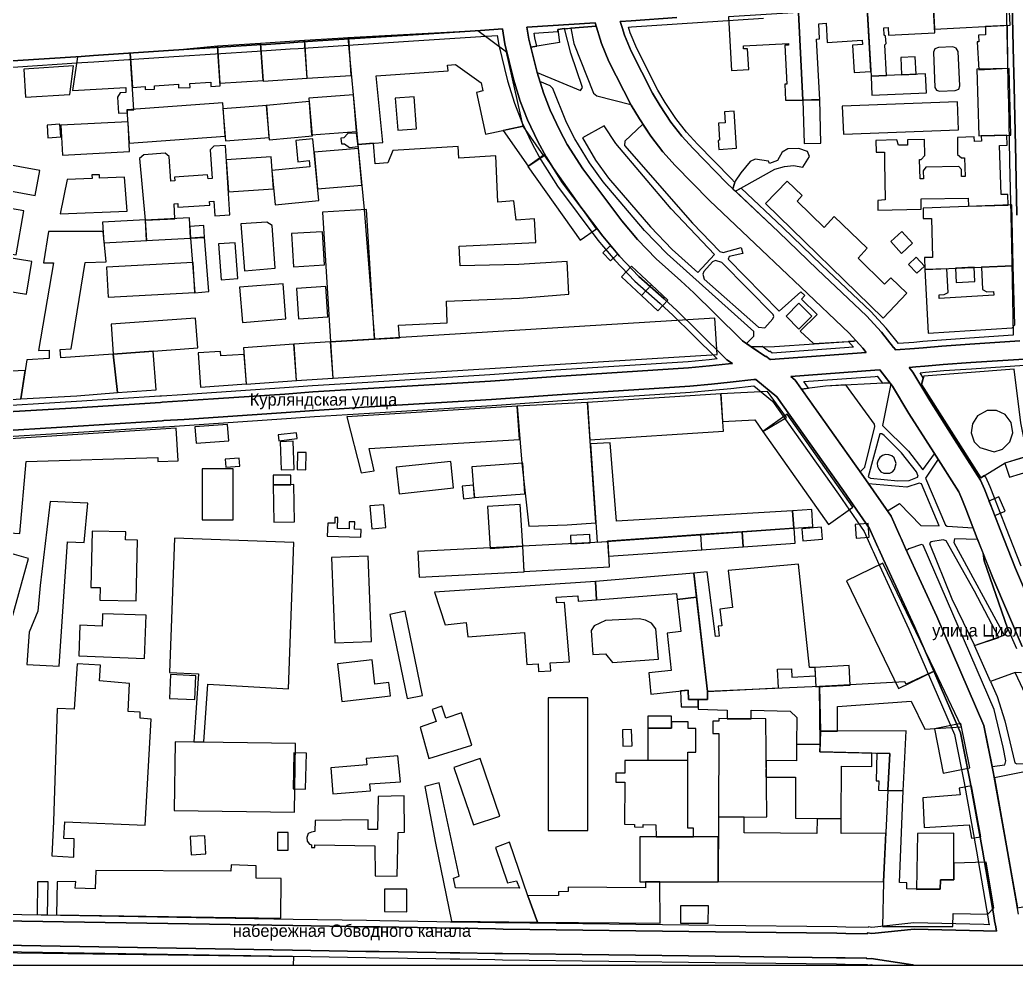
# Model space of a CAD drawing. Extents: x -1571 to 863, y -881 to 2148.
# Drawn here: x -15.9 to 471, y -850 to -388.2 of the extents above; entities that cross this region are included whole.
import ezdxf

# ---------------------------------------------------------------- set-up
doc = ezdxf.new("R2010")
doc.units = 0
for name, color, linetype in [('AREAS', 62, 'CONTINUOUS'), ('BUILDINGS_CONTEXT', 9, 'CONTINUOUS'), ('LABELS', 7, 'CONTINUOUS'), ('LAND_EDGE', 8, 'CONTINUOUS'), ('ROADS_CITY', 8, 'CONTINUOUS'), ('SIDEWALKS', 9, 'CONTINUOUS')]:
    doc.layers.add(name, color=color, linetype=linetype)

msp = doc.modelspace()

# ---------------------------------------------------------------- linework, layer by layer
at = {"layer": 'AREAS'}
for points in [[(233.856, -401.486), (236.98, -413.981), (240.07, -423.926), (243.315, -432.327), (248.057, -442.294), (251.686, -449.074), (259.239, -460.985), (278.398, -486.464), (286.067, -495.589), (295.061, -504.97), (307.121, -515.646), (313.533, -521.549), (323.706, -531.521), (337.326, -544.946), (341.645, -547.889), (352.9, -547.8), (391.8, -545.2), (392.682, -544.799), (389.413, -541.204), (365.764, -518.846), (346.664, -500.547), (321.192, -476.478), (304.446, -459.329), (298.403, -452.766), (292.508, -445.08), (286.931, -436.612), (282.852, -429.918), (272.051, -408.52), (268.354, -399.753), (267.069, -395.577), (266.568, -393.973), (265.742, -391.274), (247, -392.9), (247.9, -399.2)], [(233.856, -401.486), (236.98, -413.981), (236.984, -413.995), (258.1, -422.7), (259.1, -421.3), (253.4, -404.5), (250.4, -392.5), (247, -392.9), (247.9, -399.2)], [(253.4, -392.2), (254.9, -399.7), (264.5, -424.1), (266.2, -425.4), (282.696, -429.61), (272.051, -408.52), (268.354, -399.753), (267.069, -395.577), (266.568, -393.973), (265.739, -391.265)], [(430.7, -404), (431.4, -421.3), (432.2, -422.5), (433.7, -423.1), (441.3, -422.8), (443, -422), (443.5, -420.4), (442.8, -403.7), (441.8, -402.1), (440.2, -401.4), (433.1, -401.7), (431.4, -402.3)], [(-14, -412.3), (-13.2, -425.9), (8.5, -424.7), (10.3, -410.7)], [(238.313, -418.27), (240.07, -423.926), (243.315, -432.327), (248.057, -442.294), (251.686, -449.074), (259.239, -460.985), (278.398, -486.464), (286.067, -495.589), (295.061, -504.97), (307.121, -515.646), (313.533, -521.549), (323.706, -531.521), (337.326, -544.946), (339.353, -546.327), (342.8, -542.8), (342.8, -540.5), (300.5, -502.5), (289.5, -491.2), (269.2, -467.4), (262.5, -458.1), (255.4, -446.3), (251.3, -438.3), (244.6, -421.7), (243.3, -420.5)], [(386.1, -430.3), (386.7, -444.1), (442.9, -442), (442.4, -428.2)], [(259.2, -445.9), (265.5, -456.7), (271.9, -465.6), (292.4, -489.4), (303, -500.4), (315.5, -511.7), (323.7, -502.9), (302.5, -480.6), (275.5, -448.6), (269.7, -440)], [(279.7, -449.6), (312.9, -487.6), (326.3, -501.3), (327.8, -501.9), (336.7, -499.5), (337.5, -502.3), (330.8, -503.9), (330.3, -505.2), (355.2, -530.5), (365.9, -521.1), (367.8, -522.9), (366.2, -524.6), (373.8, -532.1), (365.5, -540.3), (372, -546.3), (391.8, -545.2), (392.682, -544.799), (389.413, -541.204), (365.764, -518.846), (346.664, -500.547), (321.192, -476.478), (304.446, -459.329), (298.403, -452.766), (292.508, -445.08), (288.603, -439.151), (279.8, -447.5)], [(332.565, -470.716), (333.87, -471.948), (353.2, -461.1), (357.8, -459.8), (362.3, -459.4), (366.9, -460.2), (370, -455), (369.1, -452.5), (364.8, -451), (359.5, -451.3), (356.8, -452.9), (354.4, -457), (350.5, -458.4), (350, -457.2), (343.6, -456.2), (341.1, -457.4), (336.5, -462.9), (333.8, -467.1)], [(92.2, -487.9), (94, -510.8), (108.9, -509.6), (107.4, -488.7), (104.8, -487)], [(317.9, -512.5), (318.6, -514.9), (345.1, -538.4), (348.2, -538.6), (352.2, -534.3), (352.7, -533.2), (352.3, -532.1), (327.2, -506.8), (324.1, -505.8), (322.7, -506.4), (318.4, -511.2)], [(29.8, -551.5), (31.8, -570.2), (50.7, -568.9), (49.3, -550.1)], [(424.8, -566.4), (453.9, -611.9), (465.7, -604.7), (476.6, -601.3), (473.3, -585.1), (470.1, -558.8), (425.9, -562.3)], [(366.169, -568.598), (394.866, -609.034), (397.1, -606.8), (402, -586.8), (401.8, -585.8), (387.9, -566.5), (377.9, -567.1)], [(405.7, -586.4), (418.4, -599), (425.4, -608), (431.225, -600.233), (430.834, -599.615), (418.7, -580.561), (410.636, -567.188), (409.784, -566.078)], [(449.1, -589.9), (450.6, -594.4), (453.3, -597.2), (460.3, -599.2), (464.4, -597.9), (468, -594.4), (469.5, -589.9), (468.7, -584.9), (465.7, -581), (461.4, -579), (457, -579), (452.2, -581.7), (449.7, -585.5)], [(398.8, -611.4), (399.9, -612.1), (413.2, -613.4), (418.8, -613.2), (422.8, -611.7), (423.2, -611.1), (422.3, -609.1), (415.1, -599.8), (406.5, -591.2), (405.4, -590.4), (404.4, -590.5)], [(426.8, -612.2), (436.6, -635.1), (437.4, -635.6), (450.099, -636.409), (446.511, -627.183), (444.578, -622.254), (443.018, -618.874), (432.916, -602.906)], [(168.1, -606.7), (169.5, -619.7), (196.1, -616.9), (194.8, -603.9)], [(398.928, -614.84), (408.142, -628.133), (414.1, -624.5), (424.5, -635.2), (433.4, -635.4), (424.8, -614.9), (423.7, -614.5), (417.6, -616.5)], [(428.7, -644), (439.7, -671), (450.8, -693.9), (462.6, -689.9), (450.7, -667.4), (436.8, -642.8), (435.4, -642.3), (429.4, -643.2)], [(440.7, -643.5), (465.3, -688.9), (466.9, -686.6), (466.9, -685.4), (455.5, -652.5), (454.931, -648.802), (452.299, -642.063), (440.9, -641.8)], [(417.481, -647.635), (432.376, -679.747), (455.36, -732.904), (459.371, -753.048), (465.6, -752.1), (466.1, -750.2), (464.8, -743.6), (460.4, -725.2), (425.6, -644.9), (424.8, -644.5), (418.7, -646.6)], [(263.3, -686.6), (264.2, -698.3), (270.4, -697.9), (273.8, -702.2), (296.3, -700.6), (294.9, -685.7), (292.9, -683), (290, -681.5), (286.9, -680.9), (270.3, -681.7), (264.8, -684.2)], [(139.4, -702.9), (141.5, -721.3), (165.3, -718.5), (164.5, -711.9), (157.6, -712.7), (156.3, -700.9)], [(458.6, -711.4), (461.8, -718.8), (465.6, -730.7), (470.5, -751.2), (471.5, -751.7), (482.5, -751.5), (483.3, -750.6), (478.9, -727.5), (477, -720.6), (470.6, -707)], [(460.461, -758.552), (466.408, -791.755), (471.701, -822.051), (476.9, -821.1), (477, -817.1), (478.5, -813.8), (480.9, -811.5), (484.7, -810), (487.2, -809.8), (491.2, -811), (494.4, -813.6), (496.1, -817.7), (502.5, -816.6), (498.6, -794.7), (496.3, -793.4), (478.4, -795.9), (476, -780.7), (488.5, -778.7), (485.9, -764.3), (484.9, -761.5), (476.8, -756), (474.3, -755.8)], [(-177, -850), (117.9, -850), (118, -846), (-176.7, -842)]]:
    msp.add_lwpolyline(points, close=True, dxfattribs=at)
msp.add_lwpolyline([(473.7, -707.3), (470.6, -707), (458.6, -711.4), (450.8, -693.9), (465.3, -688.9), (466.9, -686.6), (466.9, -685.4), (455.5, -652.5), (454.939, -648.822), (452.11, -641.579), (446.511, -627.183), (444.578, -622.254), (443.018, -618.874), (430.834, -599.615), (418.7, -580.561), (410.636, -567.188), (409.339, -565.5), (377.9, -567.1), (366.169, -568.598), (396.512, -611.355), (409.957, -630.751), (414.33, -640.644), (414.835, -641.654), (416.971, -646.535), (432.376, -679.747), (455.36, -732.904), (459.884, -755.626), (460.395, -758.183), (466.408, -791.755), (471.701, -822.051)], dxfattribs=at)
at = {"layer": 'BUILDINGS_CONTEXT'}
for points in [[(431.2, -392.8), (468.2, -390.884), (467.505, -377.47), (430.506, -379.386)], [(332, -412.9), (340.4, -412.4), (339.8, -402.3), (337.9, -402.4), (337.8, -400.9), (359.8, -399.7), (359.8, -400.5), (358, -400.6), (359, -419.6), (358, -419.7), (358.4, -427.5), (366.9, -427.4), (364.7, -384.6), (330.5, -386.7)], [(398.3, -382.3), (364.7, -384.6), (366.9, -427.4), (375.1, -427.3), (373.5, -397.6), (375, -397.5), (374.6, -390.1), (378.2, -389.9), (378.7, -399.2), (395.8, -398.2), (396, -400.2), (391.1, -400.5), (391.9, -414), (400.1, -413.5)], [(431.4, -394.5), (430.6, -380.2), (398.3, -382.3), (400.2, -415.7), (407.7, -415.4), (406.9, -400.4), (407.6, -399.8), (407.3, -396.1), (406.6, -395.7), (406.4, -392.1), (408.5, -391.9), (408.7, -395.7)], [(161.6, -448.1), (158.3, -415.6), (193.4, -413.1), (193.1, -410.3), (197, -410.1), (209.6, -419), (210.4, -422.9), (207.3, -423.7), (211.7, -444.1), (230.2, -440.1), (221.9, -404), (207.9, -393.6), (144.4, -397), (149.3, -449.1)], [(452.1, -398.9), (452.8, -412.7), (467, -411.8), (466.8, -390.9), (456.1, -391.4), (456.1, -395.6), (452.7, -395.7), (452.8, -398.9)], [(123.302, -398.3), (101.8, -399.7), (102.998, -418.1), (124.5, -416.7)], [(144.865, -396.971), (123.3, -398.3), (124.435, -416.729), (146, -415.4)], [(59.1, -403.2), (38.1, -404.5), (39.2, -421.2), (45.3, -420.8), (45.4, -422.3), (50, -422), (49.9, -420.5), (61.6, -419.7), (61.7, -421.5), (67.3, -421.2), (67.2, -419.3), (77.4, -418.7), (77.4, -420.8), (82, -420.5), (80.7, -401.1)], [(101.8, -399.7), (80.7, -401.1), (81.901, -419.2), (103.001, -417.8)], [(39.9, -432.1), (38.1, -404.5), (12.3, -406.2), (9.8, -422.8), (35.9, -421.3), (35.9, -423.7), (33.2, -423.9), (31.9, -425.9), (32.3, -433.8), (36.8, -433.6), (36.7, -432.1)], [(414.7, -406.6), (415.102, -415.134), (422.2, -414.8), (421.798, -406.266)], [(468.5, -444.5), (467.6, -411.9), (451.901, -412.333), (452.801, -444.933)], [(400.585, -425.001), (427.2, -423.9), (426.815, -414.599), (400.2, -415.7)], [(125.679, -428.084), (104.5, -430), (106.021, -446.816), (127.2, -444.9)], [(147.265, -424.765), (125.3, -426.4), (126.635, -444.335), (148.6, -442.7)], [(167.6, -426.5), (168.8, -442.1), (178.007, -441.392), (176.807, -425.792)], [(375.7, -448.4), (375.096, -427.167), (366.9, -427.4), (367.504, -448.633)], [(37.5, -448.4), (84.4, -445.1), (83.255, -428.824), (36.355, -432.124)], [(104.808, -429.977), (83.4, -431.6), (84.592, -447.323), (106, -445.7)], [(325.5, -447.1), (325.7, -451.5), (334.4, -450.9), (333.3, -432.9), (328.6, -433.2), (328.9, -438.5), (325.6, -438.7), (326.1, -447)], [(37, -438), (4.178, -439.705), (4.934, -454.246), (37.755, -452.541)], [(-2.2, -445.806), (4.1, -445.4), (3.7, -439.194), (-2.6, -439.6)], [(232.6, -459.7), (240.2, -454.6), (230.2, -440.1), (220.4, -442.2)], [(125.8, -460), (107.2, -461.8), (108.9, -478.6), (130.3, -476.5), (127.4, -446.4), (119, -447.2), (120, -457.6), (125.5, -457)], [(149.4, -450.1), (148.7, -443.5), (144.4, -443.8), (142.4, -445.9), (141, -446), (141.3, -448.8), (142.8, -448.7), (145.3, -450.5)], [(447.8, -479.3), (467.2, -478.7), (467.1, -473.6), (463.7, -473.6), (462.9, -449.6), (466.7, -449.4), (466.6, -444.6), (454, -444.9), (454.1, -447.5), (450.7, -447.6), (450.6, -445.3), (442.4, -445.7), (442.5, -454), (444.4, -455.6), (445.9, -455.6), (446.2, -464.8), (444.4, -464.8), (444.4, -461.4), (443.1, -459.8), (426.9, -460.1), (425.7, -461.9), (425.8, -465.8), (424.1, -465.8), (423.9, -456.4), (424.7, -456.4), (426.5, -454.4), (426.3, -446.6), (417.9, -446.8), (417.9, -449.4), (413.6, -449.4), (412.7, -446.9), (402.5, -447.1), (402.6, -452.8), (406.7, -452.8), (406.8, -457.8), (407.1, -476.2), (403.4, -476.4), (403.5, -481.2), (424.7, -480.7), (424.6, -475.7), (447.7, -475.3)], [(45.3, -486), (59.8, -485.4), (59.5, -478.1), (61.3, -478), (61.4, -479.8), (76.9, -478.8), (76.8, -476.9), (78.9, -476.8), (79.4, -484), (86.8, -483.4), (84.7, -449.6), (79, -449.9), (77.2, -451.7), (78.1, -465.7), (76.1, -465.8), (75.9, -463.9), (59.7, -465.1), (59.9, -466.9), (57.9, -467.1), (57.1, -454.9), (55.2, -453.4), (44.7, -454.1), (42.6, -455.9)], [(129.584, -470.819), (151.3, -468.9), (149.716, -450.981), (128, -452.9)], [(235.6, -485.5), (226.7, -486), (225.6, -476.7), (217.8, -477.3), (216.7, -454.7), (198.7, -455.8), (198.3, -450.1), (166.5, -452), (163.9, -458.1), (157.8, -458.5), (156.9, -448.5), (149.3, -449.1), (152.4, -480.9), (157.4, -544.2), (169.6, -543.6), (169.2, -537.3), (193, -536.2), (192.7, -525.6), (228.4, -524.2), (252.4, -522.3), (251.6, -506.3), (228, -507.7), (199.3, -508.4), (198.8, -498.7), (236.3, -497)], [(-6.164, -461.807), (-47.1, -454.3), (-49.336, -466.493), (-8.4, -474)], [(86.1, -472.2), (108.1, -470.7), (107.034, -455.07), (85.034, -456.57)], [(258, -495.9), (265.9, -490.3), (240.326, -454.223), (232.426, -459.823)], [(3.8, -483), (36.5, -481.6), (35.2, -465), (23.1, -465.5), (23, -463.9), (19.3, -464), (19.4, -465.7), (7.3, -466.2)], [(406.8, -517.3), (393.8, -504.7), (398.2, -499.7), (382.1, -484.2), (377.3, -489.6), (364, -476.8), (366.5, -474.1), (359.2, -467), (348.6, -478), (406.1, -533.9), (417.7, -521.8), (409.9, -514.2)], [(-17.637, -503.01), (-13.858, -481.56), (-38.321, -477.25), (-42.1, -498.7)], [(132.085, -482.156), (136.001, -545.523), (157.4, -544.2), (153.483, -480.833)], [(429.7, -485.2), (430.2, -504.3), (426.3, -504.3), (426.4, -510.2), (469.7, -508.4), (468.9, -478.6), (425.7, -480.2), (425.7, -485.2)], [(45.581, -485.985), (24.564, -487.074), (25.083, -497.089), (46.1, -496)], [(45.815, -496.015), (67.516, -494.899), (67.002, -484.885), (45.3, -486)], [(9.2, -549), (16, -506.8), (26.3, -506.4), (24.9, -491.6), (-1.9, -491.6), (-4.4, -506.9), (0.6, -506.9), (-6.7, -549.8), (-1.6, -549.6), (-1.5, -553.6), (-12.5, -554.3), (-15.4, -573.4), (11.9, -571.9), (31.8, -570.2), (29.8, -551.5), (4.2, -553.4), (3.9, -549.3)], [(67.5, -494.9), (74.4, -494.5), (74.064, -488.696), (67.164, -489.096)], [(133, -507.9), (132, -491.7), (116.884, -492.633), (117.884, -508.833)], [(409.763, -496.56), (415.009, -502.31), (420.5, -497.3), (415.255, -491.55)], [(67.5, -494.9), (69.612, -521.546), (76.5, -521), (74.388, -494.354)], [(81.2, -497.7), (82.5, -515.202), (90.6, -514.6), (89.3, -497.098)], [(269.1, -502.1), (272.808, -506.008), (276.4, -502.6), (272.692, -498.692)], [(-12.6, -522.2), (-10.1, -506.2), (-23, -504.2), (-24, -510.7), (-22.2, -511), (-23.7, -520.4)], [(418.5, -507.7), (422.614, -512.015), (426.3, -508.5), (422.186, -504.185)], [(68.8, -506.784), (26.5, -509.1), (27.3, -523.716), (69.6, -521.4)], [(278.2, -513.8), (288.038, -522.936), (292.9, -517.7), (283.062, -508.564)], [(437.2, -509.8), (426.4, -510.2), (428.1, -541.2), (469.1, -538.7), (470.4, -537.2), (469.7, -508.4), (454.1, -509.1), (454.6, -520), (456.8, -521.1), (460, -521), (460.2, -522.7), (433.5, -524.4), (433.4, -522.6), (435.9, -522.4), (437.8, -521.4)], [(450.5, -509.1), (441.5, -509.5), (441.811, -516.504), (450.811, -516.104)], [(92.873, -536.002), (114.2, -534.3), (112.827, -517.098), (91.5, -518.8)], [(119.298, -519.473), (120.3, -534.3), (134.702, -533.327), (133.7, -518.5)], [(292.9, -517.7), (288, -522.9), (295.931, -530.373), (300.831, -525.173)], [(-80.7, -555.6), (-79.1, -577.8), (-15.4, -573.4), (-13.3, -559.5), (-20.1, -559.9), (-20.7, -551.7), (-34.9, -552.8), (-35.3, -548.1), (-28.1, -542.4), (-27.5, -540.9), (-27.7, -539.1), (-31, -530), (-32.1, -528.9), (-33.8, -528.6), (-43.9, -529.2), (-45.2, -530), (-46, -531.4), (-48.4, -541), (-47.9, -542.9), (-46.8, -544.2), (-39.8, -548.5), (-39.5, -553)], [(364.9, -526.7), (358.6, -533), (364.9, -539.3), (371.2, -533)], [(29.8, -551.5), (71.1, -548.5), (70.039, -533.897), (28.739, -536.897)], [(137.084, -563.201), (324.912, -551.701), (323.829, -534), (136, -545.5)], [(118, -546.7), (93.5, -548.5), (94.8, -566.2), (119.3, -564.4)], [(136, -545.5), (118, -546.7), (119.181, -564.408), (137.181, -563.208)], [(72.4, -567.7), (94.9, -566), (93.8, -551.7), (82.4, -552.4), (82.2, -550.2), (71.2, -550.9)], [(326.8, -571), (261.6, -575.2), (262.772, -593.395), (327.972, -589.195)], [(349.5, -569.7), (326.8, -571), (327.5, -584.4), (343.4, -583.7), (347.3, -589.3), (358.8, -582.4)], [(154.8, -597.6), (228.4, -593.3), (227.2, -576.9), (143.9, -582.2), (151, -609.5), (157.3, -608.5)], [(261.6, -575.2), (227.2, -576.9), (229.5, -604.8), (232.9, -635.5), (251.6, -635), (265.6, -633.9)], [(347.3, -589.3), (379.3, -634.7), (391.213, -626.303), (359.213, -580.903)], [(60.6, -587.7), (-23.1, -593.1), (-26.4, -638.5), (-15.9, -639.2), (-12.8, -604), (51.5, -602), (51.6, -604), (61.5, -603.6)], [(69.7, -587.1), (70.3, -595.1), (86.201, -593.907), (85.601, -585.907)], [(119.341, -589.895), (110.4, -591), (110.759, -593.905), (119.7, -592.8)], [(111.4, -594.3), (111.901, -608.128), (118.2, -607.9), (117.699, -594.072)], [(263, -595.3), (266.3, -643.4), (362.4, -636.5), (361.8, -628), (275.8, -633.1), (272.6, -594.8)], [(84.8, -606.8), (91.6, -606.3), (91.306, -602.307), (84.506, -602.807)], [(119.8, -599.5), (119.699, -607.95), (123.9, -608), (124.001, -599.55)], [(404, -607.8), (405, -609), (406.4, -609.7), (409.4, -609.7), (410.7, -609), (411.7, -607.9), (412.5, -605), (411.4, -602.2), (410.3, -601.2), (408.8, -600.7), (407.2, -600.6), (405.7, -601.1), (404.5, -602), (403.6, -603.3), (403.2, -604.8), (403.3, -606.4)], [(481.8, -599.7), (465.633, -604.721), (467.8, -611.7), (483.967, -606.679)], [(88.3, -607.5), (73.3, -607.5), (73.3, -632.4), (88.3, -632.4)], [(206.2, -621.6), (231, -619.8), (229.909, -604.77), (205.109, -606.57)], [(108, -615.3), (116.5, -615.3), (116.5, -610.6), (108, -610.6)], [(118.3, -633.5), (118.1, -615.19), (108, -615.3), (108.2, -633.61)], [(200.3, -616.1), (201, -622.2), (206.485, -621.571), (205.785, -615.471)], [(457.7, -623.3), (460.716, -630.336), (465.7, -628.2), (462.684, -621.164)], [(-5.9, -664.5), (-7.1, -677.1), (-11.3, -687.4), (-12.5, -703.1), (3.4, -704), (7.4, -643.2), (15.5, -643.6), (17.3, -624.4), (-1.1, -623.5)], [(163, -636.3), (162, -625.1), (155.209, -625.706), (156.209, -636.906)], [(212.7, -626), (214.022, -646.433), (230, -645.4), (228.678, -624.967)], [(371.151, -627.397), (361.8, -628), (362.349, -636.503), (371.7, -635.9)], [(134.6, -634.1), (134.4, -640.5), (150.8, -640.9), (150.9, -637.2), (147.7, -637.1), (147.8, -633.5), (145.1, -633.4), (145, -636.8), (139.3, -636.7), (139.5, -631.3), (138.1, -631.3), (138.1, -634.1)], [(337.099, -638.282), (337.621, -645.694), (363.1, -643.9), (362.578, -636.487)], [(376.008, -635.999), (366.4, -636.8), (366.892, -642.701), (376.5, -641.9)], [(392.932, -641.405), (399.316, -640.899), (398.784, -634.193), (392.4, -634.7)], [(23.2, -671.7), (40.9, -672.1), (41.7, -642.4), (35.8, -642.3), (35.9, -638.4), (19.5, -638), (18.8, -665.5), (23.3, -665.6)], [(71.4, -707.7), (69.1, -740.9), (74, -741), (76, -712.7), (115.5, -715.1), (118, -643.6), (59.7, -641.5), (57.2, -707)], [(262.7, -639.6), (253.184, -640.101), (253.4, -644.2), (262.916, -643.699)], [(271.9, -650.3), (317.421, -647.091), (316.9, -639.7), (271.379, -642.909)], [(337.619, -645.669), (337.098, -638.278), (316.779, -639.708), (317.3, -647.1)], [(230, -645.4), (178.7, -648), (179.334, -660.508), (230.634, -657.908)], [(271.6, -643.2), (229.85, -645.408), (230.5, -657.7), (272.25, -655.492)], [(-23.238, -693.195), (-11.6, -651.3), (-21.931, -648.43), (-33.568, -690.326)], [(154.3, -650.2), (136.5, -650.9), (138.14, -692.602), (155.94, -691.902)], [(361.4, -709.3), (373, -708.7), (372.8, -704.6), (370, -704.7), (364.7, -654.1), (330.3, -657.2), (332.5, -675.3), (326.2, -676.1), (327.3, -684.3), (325.4, -684.5), (326, -689.3), (324.1, -689.5), (320.1, -657.9), (313.6, -658.5), (320.2, -716.3), (354.9, -714.5), (354.5, -705.4), (361.2, -705.2)], [(388.2, -662.2), (413.523, -714.85), (431.3, -706.3), (405.977, -653.65)], [(305.4, -671.4), (314.8, -670.3), (313.6, -658.5), (265.4, -662.6), (266, -671.5), (305.1, -668.4)], [(256.8, -669.6), (257, -672.2), (266, -671.5), (265.4, -662.6), (186.8, -667.8), (192, -683.7), (202.2, -682.7), (203.1, -689.6), (230.7, -687.6), (231.9, -703.1), (237.4, -702.8), (237.6, -706.5), (243.6, -706.2), (243.4, -702.4), (252.7, -701.8), (250.3, -672.8), (246.5, -673.1), (246.3, -670.3)], [(310.8, -715.7), (311, -720.2), (320.2, -720.2), (320.2, -716.3), (314.8, -670.3), (305.4, -671.4), (307.2, -687.1), (300.5, -687.8), (302.5, -706.1), (291.6, -707.3), (292.5, -717.7)], [(12.9, -699), (45.1, -700.2), (45.9, -679.1), (24.5, -678.4), (24.3, -684.4), (13.4, -684)], [(180.91, -718.247), (172.4, -677.1), (164.89, -678.653), (173.4, -719.8)], [(48.3, -729.9), (42.9, -729.3), (42.9, -726.4), (37.1, -726.1), (37.7, -712.4), (23.1, -711.1), (23.5, -703.5), (12.2, -702.8), (10.7, -725), (2.3, -724.7), (0.6, -779.9), (-0.3, -796.7), (10.5, -797.3), (10.7, -788.3), (5.6, -788.1), (6.1, -780.1), (45.4, -781.7)], [(389.9, -713.2), (389.4, -703.7), (372.709, -704.578), (373.209, -714.078)], [(57.2, -719.7), (69.639, -720.302), (70.2, -708.7), (57.761, -708.098)], [(375, -713.9), (375.4, -735.7), (383.7, -735.8), (383.8, -723.6), (419.8, -721.1), (426.5, -734.8), (444.4, -733.6), (431.3, -706.3), (417.3, -712.7), (416.7, -711.7)], [(307.3, -723.8), (315.6, -723.8), (315.6, -720.2), (311, -720.2), (310.8, -715.7), (307.1, -716.1)], [(375, -713.9), (320.2, -716.3), (320.2, -720.2), (315.6, -720.2), (315.6, -725), (329.9, -725.4), (329.8, -729.7), (341.5, -729.7), (341.5, -725.5), (360.7, -725.9), (363.9, -729.1), (363.8, -742.1), (375.3, -742.3)], [(261.7, -784.2), (261.7, -719.4), (242.4, -719.4), (242.4, -784.2)], [(184, -749.1), (205, -742.5), (200, -726.7), (192.4, -729.3), (190.3, -723.5), (185.7, -725.1), (187.6, -731), (179.7, -733.7)], [(302.6, -728.4), (291.1, -728.4), (291.1, -734.3), (302.6, -734.3)], [(349.2, -777.5), (348.7, -729.7), (325.8, -729.6), (325.8, -730.9), (322.8, -730.9), (322.8, -736.8), (325.8, -736.9), (325.6, -777.7)], [(278.6, -735), (278.9, -743), (283.401, -742.831), (283.101, -734.831)], [(302.6, -734.3), (291.1, -734.3), (291, -749.9), (310.6, -750), (310.6, -746), (314.6, -746), (314.6, -734.4), (310.7, -734.4), (310.7, -731.2), (302.6, -731.2)], [(431.1, -734.6), (435.4, -756.2), (448.384, -753.615), (444.084, -732.015)], [(375.2, -745.9), (409.4, -746.6), (408.3, -764.7), (415.8, -764.8), (417.3, -735.6), (375.4, -735.7)], [(118.9, -741.7), (60.068, -740.881), (59.6, -774.5), (118.432, -775.319)], [(400.6, -746.4), (375.2, -745.9), (375.3, -742.3), (363.8, -742.1), (363.7, -750.3), (348.9, -750.1), (348.8, -758.2), (363.3, -758.2), (363.2, -778.3), (385.6, -778.6), (385.7, -752.9), (400.6, -753)], [(123.8, -764), (124.2, -746.5), (118.096, -746.36), (117.696, -763.86)], [(170.1, -760.4), (168.8, -747.8), (153.4, -749), (153.7, -752.2), (136.1, -753.6), (137.1, -766.4), (155.5, -764.9), (155.1, -761.5)], [(218.7, -777.2), (209.181, -749.045), (196.3, -753.4), (205.819, -781.555)], [(408.3, -764.7), (409.4, -746.6), (403, -746.4), (402.7, -760), (403.9, -760), (403.8, -764.6)], [(295, -781.5), (295.1, -787.4), (313.3, -787.3), (313.3, -783.1), (310.6, -783.1), (310.6, -750), (279.8, -750), (279.8, -756.3), (275.5, -756.2), (275.5, -760.7), (279.8, -760.7), (279.6, -781.2), (284.6, -781.3), (284.6, -782.5), (288.7, -782.6), (288.7, -781.4)], [(196.1, -807.6), (198.9, -806.6), (189.1, -761), (182.1, -762.8), (187.2, -790.5), (195.1, -828.5), (237.2, -829.1), (232.4, -816.1), (223.5, -790), (216.6, -792.6), (222.4, -809.8), (226.9, -808.8), (228.3, -812.5), (197.1, -812.2)], [(453.8, -787.3), (449.2, -762.5), (443.2, -763.5), (443.8, -766.9), (425.5, -768.3), (426.2, -782.8), (448.1, -781.5), (449.2, -788)], [(168.6, -806.6), (169.1, -785.3), (172.1, -785.1), (171.9, -767.3), (159.2, -767.6), (159, -783.7), (154.3, -783.7), (154.3, -779.1), (128.5, -779.4), (128.3, -784.8), (126.6, -785), (125.1, -785.8), (124.4, -787.6), (124.6, -789.5), (125.7, -790.9), (126.6, -791.2), (126.7, -792.6), (128.3, -792.5), (128.3, -791.2), (157.7, -791.8), (157.8, -806.4)], [(417.7, -809.8), (414.1, -809.6), (415.8, -764.8), (408.3, -764.7), (406.3, -809.4), (405.8, -831.2), (440.2, -831.1), (440.3, -824.8), (457.2, -825.1), (460.1, -822), (456.4, -799.8), (440.6, -800.2), (440.6, -808.4), (434.1, -808.3), (434, -812.9), (417.6, -812.7)], [(385.6, -785.7), (385.6, -778.6), (373.8, -778.5), (373.6, -785.7), (338.2, -785.4), (338.1, -777.7), (325.6, -777.7), (325.5, -809.2), (406.3, -809.4), (407.4, -785.6)], [(67.903, -796.106), (75.009, -795.7), (74.5, -786.8), (67.395, -787.206)], [(110.1, -793.8), (115.2, -793.8), (115.2, -785.3), (110.1, -785.3)], [(325.5, -809.3), (325.5, -787.3), (287.1, -787.3), (287.1, -809.3)], [(422.3, -813), (434, -812.9), (434.1, -808.3), (440.6, -808.4), (440.7, -785.5), (422.9, -785.8)], [(2.3, -809.3), (2.1, -825.5), (111.6, -827.1), (111.9, -807.7), (99.6, -807.6), (99.6, -801.5), (87.4, -801.1), (87.3, -804.1), (21.2, -803.8), (20.9, -812.8), (11.2, -812.5), (11.4, -809.1)], [(-2.3, -825.4), (-2.1, -809.4), (-7.299, -809.335), (-7.499, -825.335)], [(162.4, -812.9), (162.3, -823.9), (173.2, -823.999), (173.3, -812.999)], [(232.4, -816.1), (237.2, -829.1), (297.1, -829.5), (296.9, -809.3), (289.9, -809.3), (290, -812.2), (252.2, -812), (252.2, -814.1), (247.4, -814.2), (247.4, -816)], [(320.663, -821.1), (307.1, -821), (307.037, -829.5), (320.6, -829.6)]]:
    msp.add_lwpolyline(points, close=True, dxfattribs=at)
at = {"layer": 'LAND_EDGE'}
msp.add_lwpolyline([(-807.1, -846.8), (-590.8, -850), (800, -850), (800, -124.3), (749.6, -147.3), (657.2, -139.3), (8.1, -88.8), (-33.2, -90.4), (-48.6, -96.9), (-94.4, -133.2), (-120.6, -144.3), (-299.1, -155.8), (-430.5, -165.5), (-505.5, -188.5), (-516.3, -194.6), (-598.9, -164), (-677.5, -158), (-679.1, -156.6), (-722.5, -154)], dxfattribs=at)
at = {"layer": 'ROADS_CITY'}
for points in [[(469.2, -380.048), (469.801, -408.404), (470.101, -420.311), (470.301, -428.602), (470.9, -456.848), (470.9, -457.752), (471.501, -483.599)], [(472.893, -545.105), (448.404, -546.71), (434.752, -547.613), (425.697, -548.418), (421.329, -548.815), (412.177, -549.498), (411.23, -548.265), (411.196, -548.291), (405.277, -540.815), (397.987, -532.796), (374.036, -510.154), (354.936, -491.853), (329.608, -467.922), (313.154, -451.071), (307.597, -445.034), (302.292, -438.12), (297.069, -430.188), (293.348, -424.082), (282.949, -403.48), (279.646, -395.647), (278.531, -392.023), (278.032, -390.427), (277.586, -388.97), (282.936, -388.687), (305.274, -387.084)], [(-19.551, -408.286), (14.165, -406.085), (20.069, -405.684), (59.155, -403.085), (99.955, -400.485), (104.472, -400.184), (116.123, -399.387), (119.936, -399.187), (129.676, -398.484), (176.347, -395.486), (209.262, -393.385), (219.972, -392.653), (221.113, -399.991), (225.42, -417.219), (228.73, -427.874), (232.285, -437.073), (237.343, -447.706), (241.314, -455.126), (249.361, -467.815), (269.002, -493.936), (277.133, -503.611), (286.739, -513.63), (299.079, -524.554), (305.267, -530.251), (315.294, -540.079), (329.674, -554.254), (332.389, -556.103), (330.428, -556.325), (321.266, -557.221), (310.939, -558.214), (246.093, -562.41), (214.103, -564.71), (154.323, -568.309), (127.394, -570.01), (113.683, -571.011), (63.812, -574.409), (53.686, -575.017), (52.878, -575.118), (12.022, -577.709), (-35.873, -580.608)], [(485.209, -690.056), (470.753, -656.326), (463.29, -637.221), (457.689, -622.817), (455.622, -617.546), (453.582, -613.126), (440.966, -593.185), (428.9, -574.239), (420.564, -560.412), (418.736, -558.034), (422.071, -557.785), (426.503, -557.382), (435.448, -556.587), (448.996, -555.69), (475.011, -553.986)], [(472.231, -825.087), (466.408, -791.755), (460.395, -758.183), (459.884, -755.626), (455.36, -732.904), (432.376, -679.747), (416.971, -646.535), (414.835, -641.654), (414.33, -640.644), (409.957, -630.751), (396.512, -611.355), (363.03, -564.175), (360.889, -562.413), (401.966, -559.385), (404.469, -559.161), (410.636, -567.188), (418.7, -580.561), (430.834, -599.615), (443.018, -618.874), (444.578, -622.254), (446.511, -627.183), (452.11, -641.579), (459.647, -660.874), (473.991, -694.344)], [(-35.327, -589.592), (12.578, -586.691), (53.722, -584.082), (54.514, -583.983), (64.388, -583.391), (114.317, -579.989), (128.006, -578.99), (154.877, -577.291), (214.697, -573.69), (246.707, -571.39), (311.661, -567.186), (322.134, -566.179), (331.372, -565.275), (342.881, -563.974), (343.79, -563.882), (354.17, -572.425), (386.688, -618.245), (399.443, -636.649), (403.47, -645.756), (403.965, -646.746), (406.029, -651.465), (421.424, -684.653), (443.84, -736.496), (448.116, -757.974), (448.605, -760.417), (454.592, -793.845), (460.369, -826.913), (460.573, -828.443), (461.104, -831.31), (461.501, -833.386), (455.159, -833.202), (421.245, -832.392), (400.545, -834.649), (398.372, -834.306), (398.316, -834.666), (387.817, -834.501), (383.505, -834.401), (324.173, -833.7), (220.316, -832.401), (216.531, -832.301), (199.252, -832), (194.588, -832), (187.831, -831.801), (159.989, -831.401), (153.496, -831.301), (117.6, -830.701), (-14.898, -828.501), (-32.1, -828.201)], [(-32.3, -840.199), (-15.102, -840.499), (117.4, -842.699), (153.304, -843.299), (159.811, -843.399), (187.569, -843.799), (194.412, -844), (199.148, -844), (216.269, -844.299), (220.084, -844.399), (324.027, -845.7), (383.295, -846.399), (387.583, -846.499), (398.032, -846.663), (398.068, -846.99), (400.255, -846.751), (420.533, -849.953), (421.001, -850), (480.528, -850)]]:
    msp.add_lwpolyline(points, dxfattribs=at)
msp.add_lwpolyline([(231.991, -391.852), (265.253, -389.679), (266.568, -393.973), (267.069, -395.577), (268.354, -399.753), (272.051, -408.52), (282.852, -429.918), (286.931, -436.612), (292.508, -445.08), (298.403, -452.766), (304.446, -459.329), (321.192, -476.478), (346.664, -500.547), (365.764, -518.846), (389.413, -541.204), (396.123, -548.585), (397.773, -550.67), (351.016, -554.116), (350.83, -554.134), (348.796, -552.461), (348.639, -552.652), (337.326, -544.946), (323.706, -531.521), (313.533, -521.549), (307.121, -515.646), (295.061, -504.97), (286.067, -495.589), (278.398, -486.464), (259.239, -460.985), (251.686, -449.074), (248.057, -442.294), (243.315, -432.327), (240.07, -423.926), (236.98, -413.981), (232.887, -397.609)], close=True, dxfattribs=at)
at = {"layer": 'SIDEWALKS'}
for points in [[(466.2, -380.079), (466.802, -408.474), (467.102, -420.385), (467.302, -428.67), (467.9, -456.879), (467.9, -457.787), (468.502, -483.664), (468.801, -498.242), (469.101, -515.549), (469.701, -542.308), (448.207, -543.716), (434.52, -544.622), (425.428, -545.43), (421.081, -545.825), (413.517, -546.39), (407.566, -538.873), (400.13, -530.694), (376.105, -507.981), (357.004, -489.68), (336.61, -470.41), (333.87, -471.948), (354.936, -491.853), (374.036, -510.154), (397.987, -532.796), (405.277, -540.815), (411.196, -548.291), (411.23, -548.265), (412.177, -549.498), (421.329, -548.815), (425.697, -548.418), (434.752, -547.613), (448.404, -546.71), (472.893, -545.105)], [(471.501, -483.599), (470.9, -457.752), (470.9, -456.848), (470.301, -428.602), (470.101, -420.311), (469.801, -408.404), (469.2, -380.048)], [(305.274, -387.084), (282.936, -388.687), (277.586, -388.97), (278.032, -390.427), (278.531, -392.023), (279.646, -395.647), (282.949, -403.48), (293.348, -424.082), (297.069, -430.188), (302.292, -438.12), (307.597, -445.034), (313.154, -451.071), (329.608, -467.922), (332.565, -470.716), (333.631, -467.595), (331.713, -465.783), (315.332, -449.007), (309.895, -443.101), (304.738, -436.379), (299.603, -428.582), (295.973, -422.624), (285.673, -402.219), (282.469, -394.62), (281.589, -391.762), (283.123, -391.681), (305.477, -390.077), (347.658, -387.378)], [(-35.873, -580.608), (12.022, -577.709), (52.878, -575.118), (53.686, -575.017), (63.812, -574.409), (113.683, -571.011), (127.394, -570.01), (154.323, -568.309), (214.103, -564.71), (246.093, -562.41), (310.939, -558.214), (321.266, -557.221), (330.428, -556.325), (332.389, -556.103), (329.674, -554.254), (315.294, -540.079), (305.267, -530.251), (299.079, -524.554), (286.739, -513.63), (277.133, -503.611), (269.002, -493.936), (249.361, -467.815), (241.314, -455.126), (237.343, -447.706), (232.285, -437.073), (228.73, -427.874), (225.42, -417.219), (221.113, -399.991), (219.972, -392.653), (209.262, -393.385), (176.347, -395.486), (129.676, -398.484), (119.936, -399.187), (116.123, -399.387), (104.472, -400.184), (99.955, -400.485), (59.155, -403.085), (20.069, -405.684), (14.165, -406.085), (-19.551, -408.286)], [(-19.359, -411.279), (14.364, -409.078), (20.27, -408.678), (59.35, -406.079), (100.151, -403.479), (104.674, -403.177), (116.304, -402.382), (120.123, -402.181), (129.88, -401.477), (176.539, -398.48), (209.459, -396.378), (217.43, -395.834), (218.17, -400.587), (222.53, -418.028), (225.895, -428.86), (229.527, -438.26), (234.664, -449.059), (238.722, -456.64), (246.891, -469.523), (266.653, -495.804), (274.9, -505.616), (284.659, -515.795), (297.069, -526.781), (303.201, -532.426), (313.191, -542.218), (324.984, -553.843), (320.976, -554.235), (310.699, -555.223), (245.889, -559.417), (213.906, -561.716), (154.138, -565.314), (127.19, -567.017), (113.472, -568.019), (63.62, -571.415), (53.41, -572.028), (52.597, -572.13), (11.836, -574.714), (-36.055, -577.614)], [(475.011, -553.986), (448.996, -555.69), (435.448, -556.587), (426.503, -557.382), (422.071, -557.785), (418.736, -558.034), (420.564, -560.412), (428.9, -574.239), (440.966, -593.185), (453.582, -613.126), (455.622, -617.546), (457.689, -622.817), (463.29, -637.221), (470.753, -656.326), (485.209, -690.056)], [(473.53, -655.189), (466.086, -636.132), (460.483, -621.726), (458.382, -616.368), (456.223, -611.69), (455.672, -610.819), (453.9, -611.9), (424.8, -566.4), (425.686, -563.098), (424.183, -560.605), (426.772, -560.37), (435.68, -559.578), (449.193, -558.684), (475.214, -556.979)], [(-32.1, -828.201), (-14.898, -828.501), (117.6, -830.701), (153.496, -831.301), (159.989, -831.401), (187.831, -831.801), (194.588, -832), (199.252, -832), (216.531, -832.301), (220.316, -832.401), (324.173, -833.7), (383.505, -834.401), (387.817, -834.501), (398.316, -834.666), (398.372, -834.306), (400.545, -834.649), (421.245, -832.392), (455.159, -833.202), (461.501, -833.386), (461.104, -831.31), (460.573, -828.443), (460.369, -826.913), (454.592, -793.845), (448.605, -760.417), (448.116, -757.974), (443.84, -736.496), (421.424, -684.653), (406.029, -651.465), (403.965, -646.746), (403.47, -645.756), (399.443, -636.649), (386.688, -618.245), (354.17, -572.425), (343.79, -563.882), (342.881, -563.974), (331.372, -565.275), (322.134, -566.179), (311.661, -567.186), (246.707, -571.39), (214.697, -573.69), (154.877, -577.291), (128.006, -578.99), (114.317, -579.989), (64.388, -583.391), (54.514, -583.983), (53.722, -584.082), (12.578, -586.691), (-35.327, -589.592)], [(-35.145, -592.586), (12.764, -589.686), (54.003, -587.07), (54.79, -586.972), (64.58, -586.385), (114.528, -582.981), (128.21, -581.983), (155.062, -580.286), (214.894, -576.684), (246.911, -574.383), (311.901, -570.177), (322.424, -569.165), (331.686, -568.259), (342.853, -566.997), (351.955, -574.487), (384.232, -619.968), (396.815, -638.123), (400.755, -647.034), (401.247, -648.019), (403.294, -652.698), (418.686, -685.88), (440.96, -737.395), (445.174, -758.561), (445.657, -760.976), (451.638, -794.368), (457.403, -827.37), (457.609, -828.915), (457.862, -830.279), (455.238, -830.203), (421.118, -829.388), (400.618, -831.623), (398.84, -831.342), (398.788, -831.673), (387.875, -831.502), (383.558, -831.401), (324.209, -830.701), (220.375, -829.401), (216.597, -829.302), (199.278, -829), (194.632, -829), (187.897, -828.802), (160.034, -828.401), (153.544, -828.301), (117.65, -827.701), (-14.847, -825.501), (-32.051, -825.201)], [(473.991, -694.344), (459.647, -660.874), (454.939, -648.822), (455.5, -652.5), (466.9, -685.4), (466.9, -685.414), (471.187, -695.416)], [(-32.349, -843.199), (-15.153, -843.499), (117.35, -845.699), (153.256, -846.299), (159.766, -846.399), (187.503, -846.798), (194.368, -847), (199.122, -847), (216.203, -847.298), (220.025, -847.399), (323.991, -848.699), (383.242, -849.399), (387.525, -849.498), (398.36, -849.669), (398.393, -849.972), (400.182, -849.777), (401.594, -850), (421.001, -850), (420.533, -849.953), (400.255, -846.751), (398.068, -846.99), (398.032, -846.663), (387.583, -846.499), (383.295, -846.399), (324.027, -845.7), (220.084, -844.399), (216.269, -844.299), (199.148, -844), (194.412, -844), (187.569, -843.799), (159.811, -843.399), (153.304, -843.299), (117.4, -842.699), (-15.102, -840.499), (-32.3, -840.199)]]:
    msp.add_lwpolyline(points, dxfattribs=at)
for points in [[(231.991, -391.852), (232.887, -397.609), (233.856, -401.486), (236.828, -401.002), (235.83, -397.013), (235.46, -394.632), (247.138, -393.869), (247, -392.9), (250.4, -392.5), (250.426, -392.603), (253.428, -392.342), (253.4, -392.2), (265.739, -391.265), (265.253, -389.679)], [(341.645, -547.889), (348.639, -552.652), (348.796, -552.461), (350.83, -554.134), (351.016, -554.116), (397.773, -550.67), (396.123, -548.585), (392.682, -544.799), (391.8, -545.2), (389.152, -545.377), (391.64, -548.114), (351.803, -551.05), (350.703, -550.144), (350.553, -550.326), (346.913, -547.847)], [(360.889, -562.413), (363.03, -564.175), (366.169, -568.598), (369.542, -568.167), (367.26, -564.951), (402.21, -562.375), (403.094, -562.296), (405.698, -565.685), (409.339, -565.5), (404.469, -559.161), (401.966, -559.385)]]:
    msp.add_lwpolyline(points, close=True, dxfattribs=at)

# ---------------------------------------------------------------- texts
at = {"layer": 'LABELS'}
for s, p in [('Курляндская улица', (96.492, -576.693)), ('улица Циолковского', (430.046, -689.476)), ('набережная Обводного канала', (88.196, -836.213))]:
    msp.add_text(s, height=6, dxfattribs=at).set_placement(p)

doc.saveas('drawing.dxf')
